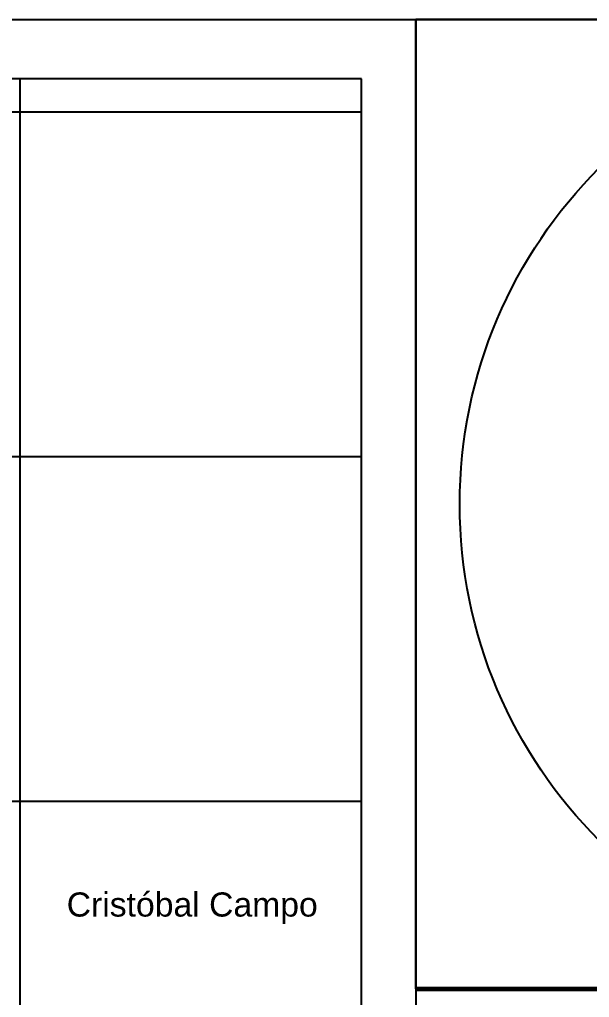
# Model space of a CAD drawing. Header units: metres. Extents: x 4644593 to 4645617, y 1943075 to 1943927.
# Drawn here: x 4645199.8 to 4645365.1, y 1943643.1 to 1943926.8 of the extents above; entities that cross this region are included whole.
import ezdxf
from ezdxf.enums import TextEntityAlignment as Align

# ---------------------------------------------------------------- set-up
doc = ezdxf.new("R2010")
doc.units = ezdxf.units.M
for name, color, linetype in [('MAPA_CUADRICULA', 8, 'Continuous'), ('MAPA_MARCO', 7, 'Continuous'), ('Rotulo', 7, 'Continuous')]:
    doc.layers.add(name, color=color, linetype=linetype)
doc.styles.add('F', font='swissk.ttf')

msp = doc.modelspace()

# ---------------------------------------------------------------- linework, layer by layer
for points in [[(4644593.41, 1943926.77), (4645314.79, 1943926.77), (4645314.79, 1943075.29), (4644593.41, 1943075.29)], [(4645314.79, 1943926.77), (4645616.15, 1943926.77), (4645616.15, 1943645.52), (4645314.79, 1943645.52)], [(4645616.15, 1943926.77), (4645314.79, 1943926.77), (4645314.79, 1943075.29), (4645616.15, 1943075.29)]]:
    msp.add_lwpolyline(points, close=True)
msp.add_circle((4645465.47, 1943786.15), 137.97)
at = {"layer": 'MAPA_CUADRICULA'}
for p, q in [((4645200, 1943099.85), (4645200, 1943909.58)), ((4644613.98, 1943900), (4645299.01, 1943900)), ((4644613.98, 1943800), (4645299.01, 1943800)), ((4644613.98, 1943700), (4645299.01, 1943700))]:
    msp.add_line(p, q, dxfattribs=at)
at = {"layer": 'MAPA_MARCO'}
for p, q in [((4645299.01, 1943909.58), (4644613.98, 1943909.58)), ((4645299.01, 1943099.85), (4645299.01, 1943909.58))]:
    msp.add_line(p, q, dxfattribs=at)
at = {"layer": 'Rotulo', "lineweight": 0, "ltscale": 2, "const_width": 1.36}
msp.add_lwpolyline([(4645314.79, 1943645.52), (4645616.15, 1943645.52)], dxfattribs=at)

# ---------------------------------------------------------------- texts
at = {"layer": 'Rotulo', "lineweight": 0, "style": 'F'}
msp.add_text('Cristóbal Campo', height=7, dxfattribs=at).set_placement((4645249.89, 1943669.21), align=Align.MIDDLE)

doc.saveas('drawing.dxf')
